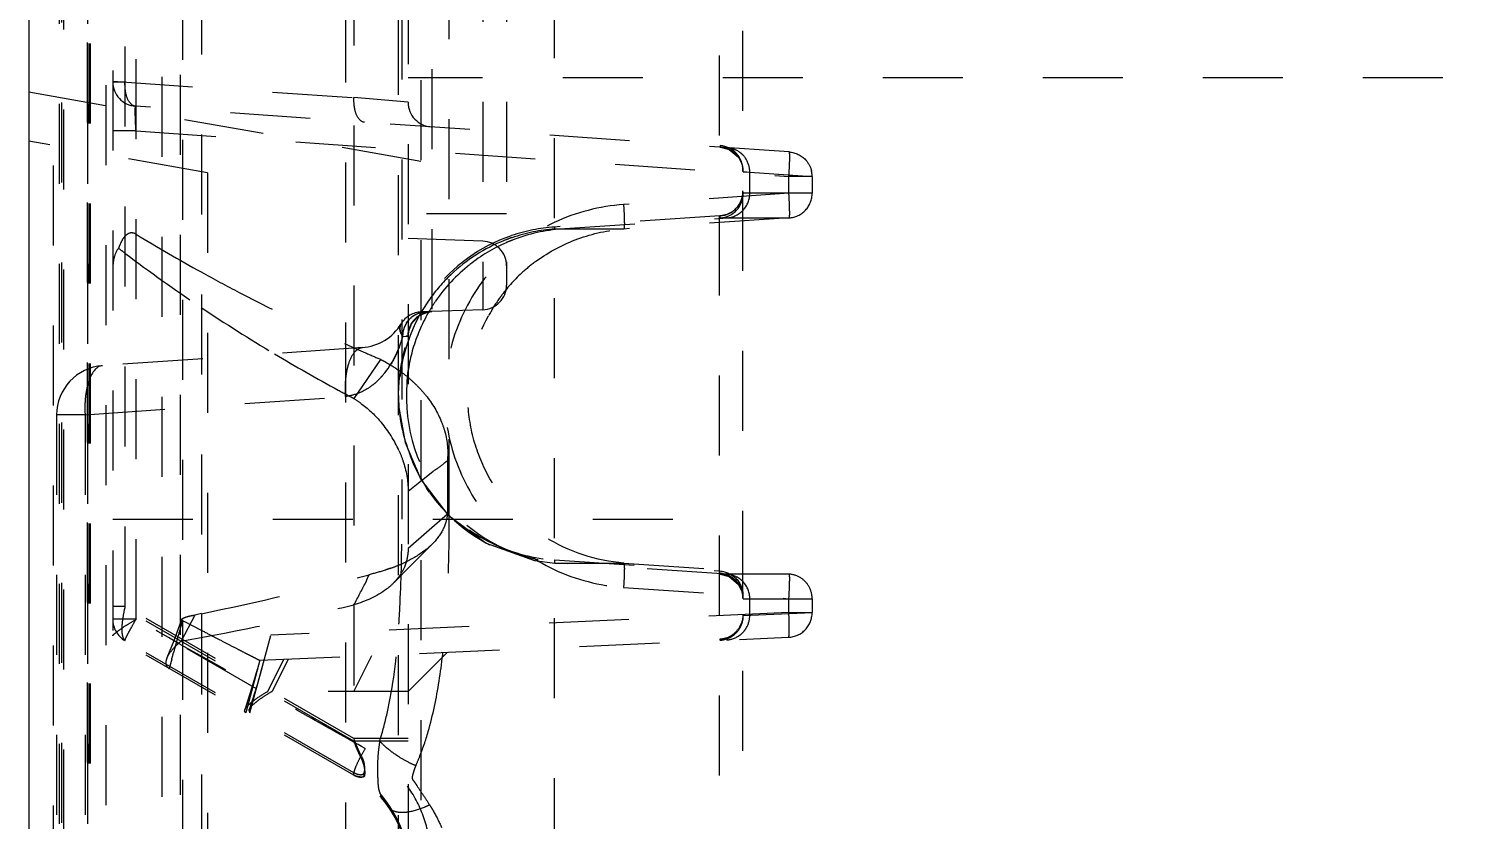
# Model space of a CAD drawing. Header units: millimetres. Extents: x -174 to 1895, y -261 to 458.
# Drawn here: x 370.78 to 400.28, y 184.71 to 200.87 of the extents above; entities that cross this region are included whole.
import ezdxf

# ---------------------------------------------------------------- set-up
doc = ezdxf.new("R2010")
doc.units = ezdxf.units.MM
doc.header["$LTSCALE"] = 16.335
doc.linetypes.add('HIDDEN', pattern=[0.2, 0.1, -0.1])
doc.layers.add('202', color=7, linetype='CONTINUOUS')

msp = doc.modelspace()

# ---------------------------------------------------------------- linework, layer by layer
at = {"layer": '202', "color": 7, "linetype": 'Continuous'}
msp.add_line((370.783, 337.497), (370.783, 52.497), dxfattribs=at)
at = {"layer": '202', "color": 8, "linetype": 'HIDDEN'}
for p, q in [((373.915, 280.278), (373.915, 134.605)), ((374.303, 280.387), (374.303, 135.007)), ((373.87, 278.339), (373.87, 136.047)), ((372.354, 278.126), (372.354, 136.26)), ((371.489, 277.628), (371.489, 137.255)), ((373.499, 271.762), (373.499, 146.137)), ((378.524, 263.855), (378.524, 154.043)), ((371.407, 155.234), (371.407, 262.664)), ((371.455, 155.257), (371.455, 262.641)), ((371.972, 262.664), (371.972, 155.234)), ((371.988, 155.234), (371.988, 262.664)), ((372.008, 262.641), (372.008, 155.257)), ((372.036, 262.641), (372.036, 155.257)), ((377.247, 260.211), (377.247, 157.687)), ((384.877, 169.29), (384.877, 248.608)), ((385.358, 169.792), (385.358, 248.106)), ((381.51, 170.867), (381.51, 247.031)), ((378.323, 243.622), (378.323, 174.277)), ((379.004, 209.846), (379.009, 195.099)), ((380.049, 209.176), (380.049, 195.133)), ((380.534, 209.176), (380.534, 195.636)), ((377.418, 205.43), (377.418, 186.327)), ((379.363, 190.859), (379.363, 205.38)), ((378.398, 204.733), (378.398, 190.859)), ((372.494, 203.284), (372.494, 188.474)), ((372.97, 188.814), (372.974, 203.099)), ((378.783, 203.086), (378.783, 155.907)), ((372.745, 189.075), (372.745, 202.732)), ((372.494, 199.798), (377.418, 199.463)), ((372.494, 199.789), (372.745, 199.789)), ((425.783, 199.866), (378.524, 199.866)), ((378.783, 198.162), (370.783, 199.573)), ((378.524, 199.368), (377.418, 199.463)), ((386.304, 198.355), (372.961, 199.288)), ((374.425, 197.931), (370.783, 198.573)), ((372.97, 198.786), (372.494, 198.786)), ((372.97, 198.786), (386.296, 197.854)), ((371.283, 160.509), (371.283, 198.485)), ((385.356, 198.015), (385.358, 197.985)), ((385.365, 197.952), (385.435, 197.949)), ((385.435, 197.949), (385.498, 197.943)), ((374.425, 197.931), (374.425, 161.063)), ((385.498, 197.51), (385.498, 197.943)), ((385.498, 197.943), (386.77, 197.854)), ((386.296, 197.51), (386.296, 197.854)), ((386.77, 197.854), (386.296, 197.854)), ((386.77, 197.854), (386.77, 197.51)), ((386.296, 197.51), (382.921, 197.282)), ((386.77, 197.51), (385.365, 197.51)), ((380.534, 197.09), (378.524, 197.09)), ((384.889, 197.049), (381.51, 196.822)), ((381.518, 196.781), (385.031, 197.008)), ((382.928, 196.781), (381.518, 196.781)), ((386.303, 197.008), (382.928, 196.781)), ((384.889, 197.049), (384.889, 197.04)), ((384.897, 197.008), (386.303, 197.008)), ((380.049, 196.534), (378.524, 196.588)), ((380.049, 195.133), (378.803, 195.09)), ((378.417, 194.59), (378.475, 194.593)), ((377.589, 194.361), (372.284, 193.991)), ((377.962, 194.12), (377.418, 193.32)), ((377.449, 194.344), (377.559, 194.295)), ((377.559, 194.295), (377.654, 194.253)), ((378.331, 193.663), (378.323, 193.424)), ((371.929, 192.988), (377.247, 193.36)), ((371.349, 192.988), (371.349, 181.438)), ((371.929, 192.988), (371.349, 192.988)), ((371.929, 192.988), (371.929, 181.438)), ((378.332, 193.135), (378.46, 192.425)), ((378.46, 192.425), (378.785, 191.664)), ((379.324, 192.048), (379.324, 190.956)), ((378.798, 191.647), (379.028, 191.831)), ((378.524, 191.429), (378.798, 191.647)), ((379.324, 190.958), (378.524, 190.261)), ((372.494, 190.859), (385.358, 190.859)), ((381.106, 190.015), (381.518, 189.962)), ((381.51, 190.025), (384.889, 189.799)), ((385.031, 189.735), (381.518, 189.962)), ((381.518, 189.962), (382.928, 189.962)), ((381.518, 189.962), (381.518, 189.962)), ((382.928, 189.962), (386.303, 189.735)), ((384.889, 189.753), (384.889, 189.799)), ((384.897, 189.735), (384.896, 189.735)), ((386.303, 189.735), (384.897, 189.735)), ((382.92, 189.461), (386.296, 189.234)), ((377.418, 186.377), (372.494, 189.22)), ((377.418, 186.327), (372.494, 189.17)), ((385.346, 189.355), (385.358, 189.252)), ((385.365, 189.234), (386.77, 189.234)), ((385.498, 188.893), (385.498, 189.234)), ((386.296, 188.949), (386.296, 189.234)), ((386.77, 189.234), (386.77, 188.949)), ((372.745, 189.075), (372.494, 189.075)), ((372.97, 188.814), (372.494, 188.814)), ((375.426, 187.396), (372.97, 188.814)), ((373.9, 188.809), (373.86, 188.695)), ((374.169, 188.9), (373.888, 188.365)), ((373.913, 188.789), (373.9, 188.809)), ((374.303, 188.928), (374.169, 188.9)), ((386.296, 188.949), (375.719, 188.487)), ((385.365, 188.887), (386.77, 188.949)), ((386.296, 188.949), (386.77, 188.949)), ((377.418, 185.681), (372.494, 188.524)), ((373.86, 188.695), (373.739, 188.37)), ((373.913, 188.789), (373.987, 188.751)), ((373.987, 188.751), (374.091, 188.697)), ((374.091, 188.697), (374.341, 188.569)), ((377.418, 185.631), (372.494, 188.474)), ((373.739, 188.37), (373.599, 188.023)), ((375.295, 186.906), (375.719, 188.487)), ((375.495, 187.975), (386.291, 188.446)), ((373.697, 187.996), (373.646, 187.808)), ((375.495, 187.975), (375.208, 186.906)), ((375.66, 187.342), (375.988, 187.997)), ((376.077, 188.001), (375.748, 187.342)), ((377.418, 187.342), (377.785, 188.075)), ((379.324, 188.142), (378.524, 187.342)), ((375.444, 187.786), (375.357, 187.485)), ((375.547, 187.844), (375.447, 187.492)), ((375.357, 187.485), (375.19, 186.963)), ((375.447, 187.492), (375.277, 186.964)), ((378.524, 187.342), (375.66, 187.342)), ((375.295, 186.906), (375.278, 186.963)), ((378.524, 186.377), (377.418, 186.377)), ((378.524, 186.327), (377.418, 186.327))]:
    msp.add_line(p, q, dxfattribs=at)
for points in [[(384.898, 198.453), (385.077, 198.406), (385.265, 198.251), (385.341, 198.096), (385.356, 198.015)], [(378.524, 194.597), (378.531, 194.683), (378.599, 194.861), (378.74, 195.009), (378.928, 195.088), (379.007, 195.097)], [(378.524, 194.598), (378.533, 194.694), (378.609, 194.878), (378.758, 195.021), (378.943, 195.091), (379.005, 195.097)], [(378.785, 191.664), (379.336, 190.949), (380.118, 190.367), (381.106, 190.015)], [(378.236, 189.564), (378.572, 189.907), (379.012, 190.344)], [(384.896, 189.735), (385.074, 189.689), (385.269, 189.526), (385.346, 189.355)]]:
    msp.add_lwpolyline(points, dxfattribs=at)
for centre, radius, start, end in [((372.996, 199.789), 0.502, 180, 265.9998), ((379.026, 199.368), 0.502, 180, 266), ((384.856, 197.984), 0.502, 0.0692, 86.0837), ((384.845, 197.914), 0.543, 61.0035, 70.4989), ((384.836, 197.943), 0.529, 22.7749, 31.1505), ((386.264, 197.854), 0.506, 0.0115, 14.24), ((384.857, 197.549), 0.501, 273.7665, 359.97), ((384.863, 197.51), 0.502, 273.8554, 0.0039), ((381.739, 193.405), 3.425, 93.8339, 108.8034), ((381.749, 193.368), 3.42, 93.8602, 108.8922), ((381.896, 193.367), 3.422, 93.9218, 111.079), ((391.067, 226.277), 34.694, 238.5664, 241.0995), ((381.719, 193.429), 3.393, 108.798, 175.9385), ((381.747, 193.372), 3.416, 111.6684, 133.5257), ((381.89, 193.39), 3.398, 113.6673, 128.3906), ((380.031, 196.032), 0.502, 0, 88), ((381.741, 193.391), 3.397, 108.8997, 111.6673), ((381.883, 193.406), 3.381, 111.1181, 113.6666), ((390.901, 220.143), 29.979, 232.4076, 232.7172), ((391.852, 221.426), 31.575, 232.7541, 236.228), ((381.915, 193.361), 3.437, 128.4522, 145.5588), ((383.084, 193.446), 3.311, 132.0455, 143.0804), ((383.134, 193.388), 3.387, 125.9525, 132.0061), ((381.756, 193.365), 3.427, 134.9976, 146.1013), ((381.727, 193.394), 3.386, 133.5324, 134.9899), ((380.031, 195.636), 0.502, 272, 0), ((381.892, 193.38), 3.407, 145.606, 149.4978), ((383.193, 193.368), 3.445, 144.6592, 151.4985), ((383.14, 193.405), 3.38, 143.0832, 144.6421), ((393.353, 223.681), 34.284, 236.2389, 239.197), ((381.739, 193.379), 3.405, 146.1234, 213.1193), ((378.811, 194.587), 0.502, 92, 148.9871), ((379.023, 194.595), 0.502, 92.0318, 180.0422), ((381.912, 193.37), 3.429, 149.5112, 162.8034), ((379.041, 194.554), 0.545, 106.9287, 115.731), ((377.519, 195.364), 1.005, 273.9972, 328.9871), ((379.057, 194.587), 0.534, 150.459, 156.7368), ((375.863, 195.333), 2.66, 338.6011, 343.7977), ((394.988, 226.417), 37.471, 239.1903, 241.4818), ((395.441, 234.896), 44.365, 246.364, 246.7983), ((381.931, 193.368), 3.448, 162.8644, 175.4324), ((372.354, 192.988), 1.005, 94, 180), ((376.586, 195.001), 1.862, 326.0223, 328.6356), ((376.658, 191.511), 2.915, 49.4012, 54.2797), ((376.955, 194.67), 1.366, 308.5643, 311.3143), ((381.892, 193.36), 3.405, 175.4338, 266.1162), ((376.806, 191.683), 2.687, 44.2598, 49.4115), ((395.989, 228.237), 39.548, 241.4669, 241.9929), ((376.167, 191.294), 2.374, 23.9798, 40.2412), ((381.725, 193.356), 3.389, 213.1298, 215.2777), ((381.744, 193.361), 3.405, 215.2807, 266.1542), ((377.201, 192.647), 2.953, 292.81, 296.6186), ((360.031, 258.116), 70.645, 281.65513, 284.50593), ((376.952, 193.236), 3.592, 289.5766, 292.8277), ((384.855, 189.252), 0.502, 0.0229, 86.1573), ((296.547, 231.665), 91.385, 332.24541, 332.57139), ((377.425, 190.346), 1.127, 316.0237, 323.317), ((384.834, 189.223), 0.532, 20.7738, 31.4385), ((363.314, 247.293), 59.869, 280.17351, 283.62638), ((372.996, 188.814), 0.502, 180, 240), ((376.155, 188.157), 2.329, 164.2768, 165.8572), ((384.839, 188.943), 0.542, 288.1549, 301.7744), ((328.579, 200.316), 46.77, 344.7275, 344.8776), ((376.197, 186.055), 1.374, 127.7237, 130.0216), ((371.953, 188.229), 6.284, 342.3763, 343.4815), ((379.663, 188.12), 2.496, 237.4322, 242.7916), ((379.651, 188.09), 2.464, 242.7193, 246.817), ((376.313, 183.766), 2.211, 0.0012, 60), ((376.313, 183.716), 2.211, 0.0012, 60)]:
    msp.add_arc(centre, radius, start, end, dxfattribs=at)
for points, knots in [([(372.961, 199.288), (372.887, 199.293), (372.788, 199.424), (372.748, 199.606), (372.742, 199.727), (372.745, 199.789)], [0, 0, 0, 0, 0.387355, 0.675347, 1, 1, 1, 1]), ([(377.634, 198.961), (377.56, 198.966), (377.46, 199.099), (377.422, 199.282), (377.415, 199.402), (377.418, 199.463)], [0, 0, 0, 0, 0.387485, 0.684942, 1, 1, 1, 1]), ([(372.97, 198.786), (372.965, 198.849), (372.96, 198.943), (372.956, 199.061), (372.954, 199.137), (372.954, 199.197), (372.954, 199.247), (372.957, 199.269), (372.958, 199.288), (372.961, 199.288)], [0, 0, 0, 0, 0.381619, 0.55514, 0.706765, 0.831071, 0.923009, 0.979567, 1, 1, 1, 1]), ([(384.89, 198.485), (384.89, 198.477), (384.89, 198.467), (384.894, 198.454), (384.898, 198.453)], [0, 0, 0, 0, 0.701556, 1, 1, 1, 1]), ([(385.369, 198.28), (385.347, 198.304), (385.252, 198.389), (385.126, 198.437), (385.032, 198.444)], [0, 0, 0, 0, 0.26008, 1, 1, 1, 1]), ([(385.498, 197.943), (385.498, 197.972), (385.486, 198.093), (385.431, 198.211), (385.369, 198.28)], [0, 0, 0, 0, 0.238319, 1, 1, 1, 1]), ([(386.296, 197.854), (386.3, 197.917), (386.306, 198.01), (386.311, 198.128), (386.313, 198.203), (386.313, 198.264), (386.313, 198.312), (386.309, 198.336), (386.308, 198.355), (386.304, 198.355)], [0, 0, 0, 0, 0.380799, 0.5536, 0.70455, 0.828512, 0.920714, 0.978168, 1, 1, 1, 1]), ([(385.365, 197.952), (385.365, 197.968), (385.361, 198.035), (385.344, 198.101), (385.324, 198.148)], [0, 0, 0, 0, 0.238941, 1, 1, 1, 1]), ([(385.365, 197.952), (385.362, 197.952), (385.359, 197.96), (385.359, 197.965), (385.358, 197.967)], [0, 0, 0, 0, 0.616541, 1, 1, 1, 1]), ([(385.358, 197.541), (385.358, 197.533), (385.357, 197.524), (385.362, 197.51), (385.365, 197.51)], [0, 0, 0, 0, 0.707455, 1, 1, 1, 1]), ([(386.303, 197.008), (386.307, 197.008), (386.308, 197.027), (386.312, 197.05), (386.312, 197.099), (386.312, 197.159), (386.31, 197.235), (386.305, 197.353), (386.3, 197.446), (386.296, 197.51)], [0, 0, 0, 0, 0.021069, 0.077909, 0.169772, 0.293685, 0.444838, 0.618048, 1, 1, 1, 1]), ([(386.303, 197.008), (386.425, 197.017), (386.673, 197.132), (386.77, 197.387), (386.77, 197.51)], [0, 0, 0, 0, 0.499525, 1, 1, 1, 1]), ([(382.921, 197.282), (382.434, 197.245), (381.463, 197), (380.256, 196.111), (379.455, 194.845), (379.176, 193.372), (379.455, 191.899), (380.256, 190.632), (381.463, 189.743), (382.434, 189.499), (382.92, 189.461)], [0, 0, 0, 0, 0.124934, 0.24991, 0.374929, 0.5, 0.625071, 0.750091, 0.875066, 1, 1, 1, 1]), ([(382.921, 197.282), (382.925, 197.22), (382.93, 197.128), (382.935, 197.01), (382.937, 196.932), (382.937, 196.87), (382.936, 196.821), (382.933, 196.799), (382.931, 196.781), (382.928, 196.781)], [0, 0, 0, 0, 0.371168, 0.549997, 0.707558, 0.833249, 0.92425, 0.979776, 1, 1, 1, 1]), ([(381.145, 196.13), (381.403, 196.318), (381.975, 196.622), (382.609, 196.759), (382.928, 196.781)], [0, 0, 0, 0, 0.499995, 1, 1, 1, 1]), ([(381.51, 196.822), (381.51, 196.812), (381.508, 196.8), (381.514, 196.781), (381.518, 196.781)], [0, 0, 0, 0, 0.714501, 1, 1, 1, 1]), ([(384.889, 197.04), (384.889, 197.032), (384.888, 197.023), (384.893, 197.008), (384.897, 197.008)], [0, 0, 0, 0, 0.707573, 1, 1, 1, 1]), ([(372.974, 196.674), (372.938, 196.696), (372.842, 196.719), (372.729, 196.63), (372.661, 196.515), (372.628, 196.431), (372.613, 196.389)], [0, 0, 0, 0, 0.239389, 0.49365, 0.748737, 1, 1, 1, 1]), ([(372.613, 196.389), (372.564, 196.331), (372.507, 196.18), (372.494, 196.027), (372.494, 195.948)], [0, 0, 0, 0, 0.492364, 1, 1, 1, 1]), ([(374.3, 195.904), (374.557, 195.761), (375.59, 195.207), (376.647, 194.7), (377.449, 194.344)], [0, 0, 0, 0, 0.250743, 1, 1, 1, 1]), ([(378.417, 194.59), (378.417, 194.715), (378.508, 194.971), (378.758, 195.088), (378.878, 195.092)], [0, 0, 0, 0, 0.508592, 1, 1, 1, 1]), ([(378.522, 194.595), (378.522, 194.685), (378.575, 194.873), (378.72, 195.004), (378.805, 195.045)], [0, 0, 0, 0, 0.489906, 1, 1, 1, 1]), ([(379.009, 195.1), (378.927, 195.097), (378.76, 195.047), (378.635, 194.924), (378.593, 194.85)], [0, 0, 0, 0, 0.488563, 1, 1, 1, 1]), ([(382.928, 189.962), (382.365, 190), (381.517, 190.285), (380.637, 191.012), (380.135, 191.714), (379.819, 192.516), (379.668, 193.649), (379.896, 194.516), (380.166, 195.012)], [0, 0, 0, 0, 0.249057, 0.374358, 0.499737, 0.625384, 0.750829, 1, 1, 1, 1]), ([(378.38, 194.846), (378.358, 194.81), (378.342, 194.712), (378.387, 194.629), (378.417, 194.59)], [0, 0, 0, 0, 0.463484, 1, 1, 1, 1]), ([(378.417, 194.59), (378.406, 194.604), (378.371, 194.657), (378.351, 194.722), (378.355, 194.768)], [0, 0, 0, 0, 0.280171, 1, 1, 1, 1]), ([(378.417, 194.59), (378.417, 194.616), (378.426, 194.723), (378.467, 194.827), (378.514, 194.894)], [0, 0, 0, 0, 0.238642, 1, 1, 1, 1]), ([(378.567, 194.797), (378.56, 194.781), (378.536, 194.717), (378.524, 194.649), (378.524, 194.598)], [0, 0, 0, 0, 0.260699, 1, 1, 1, 1]), ([(377.857, 193.644), (377.928, 193.707), (378.181, 193.979), (378.341, 194.326), (378.417, 194.59)], [0, 0, 0, 0, 0.257123, 1, 1, 1, 1]), ([(378.475, 194.593), (378.481, 194.593), (378.496, 194.593), (378.511, 194.594), (378.521, 194.595)], [0, 0, 0, 0, 0.365875, 1, 1, 1, 1]), ([(378.522, 194.595), (378.52, 194.595), (378.508, 194.594), (378.495, 194.593), (378.484, 194.593)], [0, 0, 0, 0, 0.125912, 1, 1, 1, 1]), ([(377.247, 193.36), (377.239, 193.485), (377.24, 193.669), (377.276, 193.904), (377.334, 194.132), (377.454, 194.352), (377.589, 194.361)], [0, 0, 0, 0, 0.339229, 0.494952, 0.635344, 1, 1, 1, 1]), ([(377.963, 194.119), (377.998, 194.101), (378.135, 194.028), (378.266, 193.944), (378.359, 193.877)], [0, 0, 0, 0, 0.255728, 1, 1, 1, 1]), ([(372.284, 193.991), (372.148, 193.981), (372.024, 193.762), (371.963, 193.532), (371.925, 193.297), (371.922, 193.113), (371.929, 192.988)], [0, 0, 0, 0, 0.366888, 0.507027, 0.66227, 1, 1, 1, 1]), ([(378.131, 193.96), (378.082, 193.888), (377.973, 193.748), (377.776, 193.563), (377.53, 193.423), (377.344, 193.374), (377.247, 193.36)], [0, 0, 0, 0, 0.237334, 0.481191, 0.733624, 1, 1, 1, 1]), ([(378.731, 193.559), (378.784, 193.503), (378.977, 193.287), (379.129, 193.035), (379.207, 192.838)], [0, 0, 0, 0, 0.267143, 1, 1, 1, 1]), ([(377.418, 193.32), (377.473, 193.284), (377.676, 193.141), (377.86, 192.968), (377.979, 192.828)], [0, 0, 0, 0, 0.260481, 1, 1, 1, 1]), ([(378.323, 193.424), (378.323, 193.021), (378.475, 192.174), (379.165, 191.055), (380.239, 190.271), (381.094, 190.053), (381.51, 190.025)], [0, 0, 0, 0, 0.236783, 0.494149, 0.754794, 1, 1, 1, 1]), ([(379.207, 192.838), (379.233, 192.773), (379.319, 192.519), (379.345, 192.244), (379.324, 192.048)], [0, 0, 0, 0, 0.262538, 1, 1, 1, 1]), ([(378.336, 192.259), (378.366, 192.191), (378.47, 191.925), (378.524, 191.637), (378.524, 191.426)], [0, 0, 0, 0, 0.261719, 1, 1, 1, 1]), ([(379.324, 192.048), (379.299, 192.029), (379.202, 191.955), (379.106, 191.877), (379.028, 191.831)], [0, 0, 0, 0, 0.255718, 1, 1, 1, 1]), ([(379.324, 190.956), (379.313, 190.846), (379.244, 190.617), (379.099, 190.43), (379.012, 190.344)], [0, 0, 0, 0, 0.476006, 1, 1, 1, 1]), ([(378.336, 188.712), (378.347, 188.89), (378.385, 189.605), (378.397, 190.321), (378.398, 190.859)], [0, 0, 0, 0, 0.248899, 1, 1, 1, 1]), ([(378.934, 186.521), (379.031, 186.858), (379.174, 187.559), (379.333, 189.007), (379.364, 190.115), (379.364, 190.859)], [0, 0, 0, 0, 0.240662, 0.489218, 1, 1, 1, 1]), ([(379.012, 190.344), (378.979, 190.313), (378.831, 190.181), (378.661, 190.076), (378.524, 190.008)], [0, 0, 0, 0, 0.229487, 1, 1, 1, 1]), ([(381.51, 190.025), (381.509, 190.01), (381.506, 189.992), (381.512, 189.963), (381.518, 189.962)], [0, 0, 0, 0, 0.717151, 1, 1, 1, 1]), ([(377.726, 189.723), (377.719, 189.71), (377.693, 189.661), (377.671, 189.609), (377.659, 189.569)], [0, 0, 0, 0, 0.265928, 1, 1, 1, 1]), ([(378.156, 189.852), (378.122, 189.84), (377.98, 189.791), (377.836, 189.751), (377.726, 189.723)], [0, 0, 0, 0, 0.242121, 1, 1, 1, 1]), ([(378.481, 189.972), (378.473, 189.946), (378.436, 189.84), (378.38, 189.741), (378.329, 189.673)], [0, 0, 0, 0, 0.244662, 1, 1, 1, 1]), ([(382.928, 189.962), (382.931, 189.963), (382.933, 189.944), (382.936, 189.922), (382.937, 189.873), (382.937, 189.811), (382.935, 189.734), (382.93, 189.615), (382.925, 189.523), (382.921, 189.461)], [0, 0, 0, 0, 0.020228, 0.075755, 0.166755, 0.292445, 0.450004, 0.628832, 1, 1, 1, 1]), ([(384.889, 189.799), (385.012, 189.79), (385.259, 189.676), (385.358, 189.421), (385.358, 189.299)], [0, 0, 0, 0, 0.500539, 1, 1, 1, 1]), ([(384.896, 189.735), (384.892, 189.735), (384.889, 189.744), (384.889, 189.75), (384.889, 189.753)], [0, 0, 0, 0, 0.614182, 1, 1, 1, 1]), ([(385.105, 189.672), (385.088, 189.681), (385.023, 189.713), (384.95, 189.731), (384.897, 189.735)], [0, 0, 0, 0, 0.260483, 1, 1, 1, 1]), ([(386.296, 189.234), (386.3, 189.297), (386.305, 189.39), (386.31, 189.508), (386.312, 189.584), (386.312, 189.644), (386.312, 189.693), (386.308, 189.716), (386.307, 189.735), (386.303, 189.735)], [0, 0, 0, 0, 0.381651, 0.554091, 0.705224, 0.8294, 0.921747, 0.978854, 1, 1, 1, 1]), ([(378.236, 189.564), (378.188, 189.514), (377.95, 189.306), (377.653, 189.179), (377.418, 189.108)], [0, 0, 0, 0, 0.220128, 1, 1, 1, 1]), ([(385.365, 189.234), (385.365, 189.248), (385.362, 189.309), (385.347, 189.369), (385.331, 189.412)], [0, 0, 0, 0, 0.239398, 1, 1, 1, 1]), ([(386.77, 189.234), (386.77, 189.317), (386.728, 189.485), (386.609, 189.612), (386.539, 189.657)], [0, 0, 0, 0, 0.500284, 1, 1, 1, 1]), ([(372.494, 188.477), (372.494, 188.484), (372.51, 188.501), (372.539, 188.527), (372.588, 188.564), (372.673, 188.628), (372.803, 188.713), (372.915, 188.777), (372.974, 188.81)], [0, 0, 0, 0, 0.035513, 0.106435, 0.210134, 0.340907, 0.654864, 1, 1, 1, 1]), ([(372.745, 189.075), (372.738, 189.047), (372.715, 188.94), (372.696, 188.831), (372.687, 188.75)], [0, 0, 0, 0, 0.262192, 1, 1, 1, 1]), ([(372.745, 188.379), (372.742, 188.381), (372.75, 188.397), (372.756, 188.419), (372.778, 188.461), (372.804, 188.514), (372.838, 188.579), (372.894, 188.68), (372.938, 188.76), (372.97, 188.814)], [0, 0, 0, 0, 0.020921, 0.07771, 0.16941, 0.292697, 0.443294, 0.616045, 1, 1, 1, 1]), ([(377.647, 186.173), (377.259, 186.392), (375.701, 187.271), (374.144, 188.15), (372.974, 188.81)], [0, 0, 0, 0, 0.249281, 1, 1, 1, 1]), ([(373.9, 188.809), (373.903, 188.817), (373.922, 188.832), (373.971, 188.854), (374.016, 188.867), (374.049, 188.876)], [0, 0, 0, 0, 0.155616, 0.393532, 1, 1, 1, 1]), ([(385.358, 188.905), (385.358, 188.824), (385.314, 188.656), (385.196, 188.527), (385.124, 188.482)], [0, 0, 0, 0, 0.488436, 1, 1, 1, 1]), ([(385.297, 188.637), (385.308, 188.656), (385.346, 188.735), (385.365, 188.823), (385.365, 188.887)], [0, 0, 0, 0, 0.261016, 1, 1, 1, 1]), ([(385.358, 188.905), (385.358, 188.903), (385.358, 188.898), (385.359, 188.892), (385.361, 188.889)], [0, 0, 0, 0, 0.336944, 1, 1, 1, 1]), ([(385.369, 188.556), (385.39, 188.58), (385.462, 188.679), (385.498, 188.803), (385.498, 188.893)], [0, 0, 0, 0, 0.260219, 1, 1, 1, 1]), ([(386.291, 188.446), (386.295, 188.447), (386.297, 188.466), (386.301, 188.489), (386.302, 188.538), (386.304, 188.598), (386.304, 188.674), (386.302, 188.792), (386.298, 188.885), (386.296, 188.949)], [0, 0, 0, 0, 0.021815, 0.079254, 0.171458, 0.295444, 0.446425, 0.619246, 1, 1, 1, 1]), ([(386.291, 188.446), (386.416, 188.452), (386.67, 188.564), (386.77, 188.824), (386.77, 188.949)], [0, 0, 0, 0, 0.499518, 1, 1, 1, 1]), ([(372.687, 188.75), (372.685, 188.726), (372.678, 188.642), (372.677, 188.557), (372.687, 188.498)], [0, 0, 0, 0, 0.2898, 1, 1, 1, 1]), ([(374.341, 188.569), (374.426, 188.524), (374.588, 188.441), (374.816, 188.323), (375.013, 188.221), (375.179, 188.136), (375.309, 188.069), (375.398, 188.025), (375.447, 187.999), (375.476, 187.986), (375.482, 187.98), (375.497, 187.975), (375.495, 187.975)], [0, 0, 0, 0, 0.222917, 0.420985, 0.5926, 0.736172, 0.850113, 0.932894, 0.9622, 0.983252, 0.995901, 1, 1, 1, 1]), ([(377.978, 186.443), (378.032, 186.624), (378.217, 187.369), (378.298, 188.135), (378.336, 188.712)], [0, 0, 0, 0, 0.246123, 1, 1, 1, 1]), ([(384.885, 188.385), (384.966, 188.389), (385.131, 188.439), (385.255, 188.563), (385.297, 188.637)], [0, 0, 0, 0, 0.488508, 1, 1, 1, 1]), ([(385.019, 188.391), (385.05, 188.392), (385.18, 188.412), (385.303, 188.482), (385.369, 188.556)], [0, 0, 0, 0, 0.238064, 1, 1, 1, 1]), ([(372.687, 188.498), (372.69, 188.483), (372.699, 188.441), (372.719, 188.394), (372.745, 188.379)], [0, 0, 0, 0, 0.328747, 1, 1, 1, 1]), ([(373.888, 188.365), (373.824, 188.312), (373.715, 188.208), (373.625, 188.084), (373.599, 188.023)], [0, 0, 0, 0, 0.555038, 1, 1, 1, 1]), ([(373.599, 188.023), (373.594, 188.009), (373.577, 187.962), (373.574, 187.908), (373.587, 187.874)], [0, 0, 0, 0, 0.289957, 1, 1, 1, 1]), ([(373.587, 187.874), (373.595, 187.854), (373.614, 187.829), (373.639, 187.813), (373.646, 187.809)], [0, 0, 0, 0, 0.733593, 1, 1, 1, 1]), ([(375.278, 186.964), (375.287, 186.993), (375.339, 187.055), (375.441, 187.143), (375.582, 187.243), (375.689, 187.308), (375.748, 187.342)], [0, 0, 0, 0, 0.15332, 0.381806, 0.669312, 1, 1, 1, 1]), ([(375.357, 187.142), (375.378, 187.159), (375.476, 187.23), (375.579, 187.295), (375.66, 187.342)], [0, 0, 0, 0, 0.224045, 1, 1, 1, 1]), ([(375.227, 187.023), (375.233, 187.03), (375.26, 187.06), (375.29, 187.087), (375.314, 187.107)], [0, 0, 0, 0, 0.219634, 1, 1, 1, 1]), ([(375.191, 186.963), (375.192, 186.968), (375.201, 186.99), (375.215, 187.009), (375.227, 187.023)], [0, 0, 0, 0, 0.211003, 1, 1, 1, 1]), ([(378.681, 185.825), (378.706, 185.881), (378.803, 186.108), (378.882, 186.343), (378.934, 186.521)], [0, 0, 0, 0, 0.247524, 1, 1, 1, 1]), ([(377.647, 186.173), (377.608, 186.109), (377.541, 185.991), (377.463, 185.831), (377.421, 185.718), (377.408, 185.658), (377.412, 185.634), (377.418, 185.631)], [0, 0, 0, 0, 0.374696, 0.681026, 0.897353, 0.964842, 1, 1, 1, 1]), ([(377.418, 185.681), (377.437, 185.67), (377.481, 185.653), (377.539, 185.639), (377.586, 185.641), (377.635, 185.67), (377.64, 185.773), (377.633, 185.908), (377.549, 186.056), (377.48, 186.215), (377.435, 186.322), (377.418, 186.377)], [0, 0, 0, 0, 0.068687, 0.145175, 0.180652, 0.214375, 0.309502, 0.462239, 0.641508, 0.821478, 1, 1, 1, 1]), ([(377.418, 186.327), (377.435, 186.272), (377.478, 186.163), (377.554, 186.007), (377.609, 185.874), (377.633, 185.769), (377.639, 185.7), (377.637, 185.646), (377.63, 185.598), (377.59, 185.584), (377.542, 185.593), (377.481, 185.6), (377.438, 185.619), (377.418, 185.631)], [0, 0, 0, 0, 0.176203, 0.353644, 0.531215, 0.612344, 0.683019, 0.740844, 0.781918, 0.815778, 0.856741, 0.931252, 1, 1, 1, 1]), ([(377.418, 185.631), (377.437, 185.619), (377.481, 185.603), (377.539, 185.588), (377.586, 185.591), (377.635, 185.62), (377.64, 185.723), (377.633, 185.858), (377.549, 186.006), (377.48, 186.164), (377.435, 186.272), (377.418, 186.327)], [0, 0, 0, 0, 0.068686, 0.145175, 0.180652, 0.214374, 0.309502, 0.462239, 0.641508, 0.821478, 1, 1, 1, 1]), ([(379.004, 183.876), (378.997, 184.104), (378.936, 184.564), (378.674, 185.214), (378.233, 185.771), (377.85, 186.051), (377.647, 186.173)], [0, 0, 0, 0, 0.245571, 0.494173, 0.745607, 1, 1, 1, 1]), ([(377.943, 186.327), (377.933, 186.251), (377.909, 186.1), (377.898, 185.878), (377.899, 185.673), (377.904, 185.497), (377.915, 185.348), (377.963, 185.217), (378.043, 185.098), (378.101, 185.016), (378.132, 184.972)], [0, 0, 0, 0, 0.163037, 0.321938, 0.4702, 0.597176, 0.695996, 0.785968, 0.887698, 1, 1, 1, 1]), ([(378.146, 186.139), (378.126, 186.155), (378.055, 186.213), (377.988, 186.277), (377.943, 186.327)], [0, 0, 0, 0, 0.268122, 1, 1, 1, 1]), ([(378.319, 186.016), (378.304, 186.026), (378.244, 186.065), (378.187, 186.107), (378.146, 186.139)], [0, 0, 0, 0, 0.256787, 1, 1, 1, 1]), ([(377.418, 185.631), (377.425, 185.627), (377.457, 185.611), (377.491, 185.6), (377.518, 185.595)], [0, 0, 0, 0, 0.223247, 1, 1, 1, 1]), ([(377.418, 185.631), (377.425, 185.627), (377.457, 185.611), (377.491, 185.6), (377.518, 185.595)], [0, 0, 0, 0, 0.223247, 1, 1, 1, 1]), ([(378.681, 185.825), (378.666, 185.79), (378.644, 185.738), (378.625, 185.664), (378.607, 185.612), (378.604, 185.551), (378.643, 185.504), (378.677, 185.457), (378.74, 185.357), (378.84, 185.214), (378.924, 185.083), (378.965, 185.018)], [0, 0, 0, 0, 0.122844, 0.183417, 0.245674, 0.304599, 0.368477, 0.433512, 0.49656, 0.749665, 1, 1, 1, 1]), ([(378.32, 184.872), (378.299, 184.875), (378.229, 184.89), (378.16, 184.93), (378.132, 184.973)], [0, 0, 0, 0, 0.292674, 1, 1, 1, 1]), ([(378.962, 185.023), (378.925, 185.005), (378.782, 184.941), (378.63, 184.893), (378.516, 184.875)], [0, 0, 0, 0, 0.264457, 1, 1, 1, 1]), ([(378.965, 185.018), (378.989, 184.981), (379.077, 184.833), (379.155, 184.679), (379.208, 184.562)], [0, 0, 0, 0, 0.254306, 1, 1, 1, 1]), ([(378.516, 184.875), (378.498, 184.872), (378.433, 184.864), (378.367, 184.864), (378.32, 184.872)], [0, 0, 0, 0, 0.275477, 1, 1, 1, 1])]:
    msp.add_open_spline(points, degree=3, knots=knots, dxfattribs=at)
for points in [[(385.026, 198.426), (384.985, 198.44), (384.942, 198.45), (384.898, 198.453)], [(385.211, 198.314), (385.18, 198.343), (385.145, 198.368), (385.108, 198.389)], [(385.289, 198.217), (385.267, 198.252), (385.241, 198.286), (385.211, 198.314)], [(386.304, 198.355), (386.427, 198.346), (386.553, 198.286), (386.636, 198.196)], [(385.358, 197.967), (385.358, 197.973), (385.358, 197.979), (385.358, 197.985)], [(386.636, 198.196), (386.692, 198.136), (386.734, 198.058), (386.755, 197.978)], [(385.369, 197.173), (385.45, 197.262), (385.498, 197.389), (385.498, 197.51)], [(385.126, 197.127), (385.056, 197.082), (384.972, 197.055), (384.889, 197.049)], [(385.031, 197.008), (385.156, 197.017), (385.285, 197.08), (385.369, 197.173)], [(378.514, 194.894), (378.549, 194.944), (378.595, 194.986), (378.646, 195.019)], [(378.646, 195.019), (378.692, 195.047), (378.744, 195.069), (378.797, 195.081)], [(378.797, 195.081), (378.824, 195.088), (378.851, 195.091), (378.878, 195.092)], [(378.883, 195.076), (378.923, 195.088), (378.965, 195.095), (379.007, 195.097)], [(378.355, 194.768), (378.357, 194.795), (378.366, 194.823), (378.38, 194.846)], [(378.339, 194.362), (378.294, 194.248), (378.241, 194.136), (378.177, 194.031)], [(378.524, 190.26), (378.524, 190.163), (378.51, 190.065), (378.481, 189.972)], [(385.369, 189.57), (385.285, 189.663), (385.156, 189.726), (385.031, 189.735)], [(386.539, 189.657), (386.469, 189.702), (386.386, 189.729), (386.303, 189.735)], [(385.222, 189.585), (385.188, 189.619), (385.148, 189.649), (385.105, 189.672)], [(385.288, 189.501), (385.269, 189.531), (385.247, 189.559), (385.222, 189.585)], [(385.498, 189.234), (385.498, 189.354), (385.45, 189.481), (385.369, 189.57)], [(374.049, 188.876), (374.088, 188.885), (374.128, 188.893), (374.169, 188.9)], [(373.897, 188.726), (373.873, 188.623), (373.842, 188.522), (373.813, 188.42)], [(373.813, 188.42), (373.784, 188.318), (373.757, 188.216), (373.729, 188.114)], [(385.008, 188.428), (384.966, 188.414), (384.921, 188.405), (384.877, 188.403)], [(375.187, 186.935), (375.186, 186.944), (375.187, 186.954), (375.191, 186.963)], [(375.208, 186.906), (375.198, 186.912), (375.189, 186.923), (375.187, 186.935)]]:
    msp.add_open_spline(points, degree=3, dxfattribs=at)

doc.saveas('drawing.dxf')
